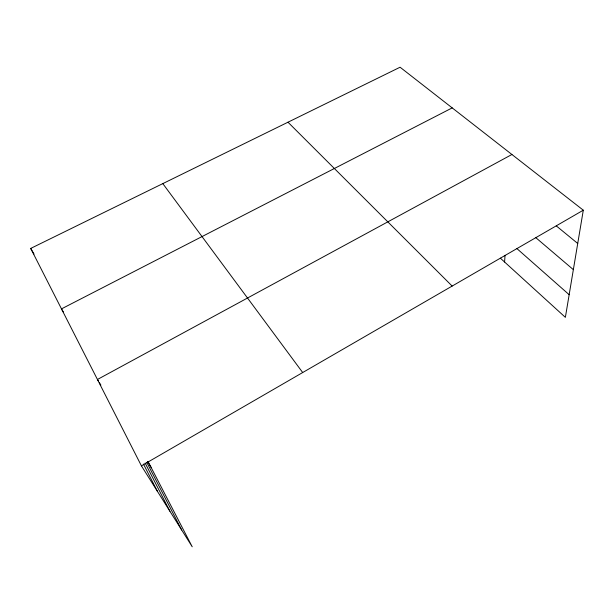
<?xml version="1.0" encoding="UTF-8"?>
<svg xmlns="http://www.w3.org/2000/svg" width="614" height="614" viewBox="0 0 614 614"><rect width="100%" height="100%" fill="white"/><g stroke="black" fill="none" stroke-linecap="round" stroke-linejoin="round"><path stroke-width="0.92" d="M504.585 262.017L505.046 255.324M148.005 461.452L192.22 546.782L141.412 465.842L30.7 248.424L400.082 67.218L583.3 210.195L565.371 317.346L500.387 258.187M141.412 465.842L583.3 210.195M511.915 154.49L97.442 379.483L98.424 381.102M452.196 107.887L61.484 308.873L63.434 312.127M556.269 225.875L577.728 243.474M535.515 237.411L573.353 269.638M516.888 248.57L569.163 294.697M287.989 122.209L452.15 286.07M162.81 183.617L302.694 372.537M99.414 382.714L100.888 385.139M147.636 461.743L151.067 467.354M30.7 248.424L34.031 254.058M146.784 462.426L181.675 529.982M145.127 463.063L169.894 511.209M143.469 464.092L157.453 491.384"/></g></svg>
